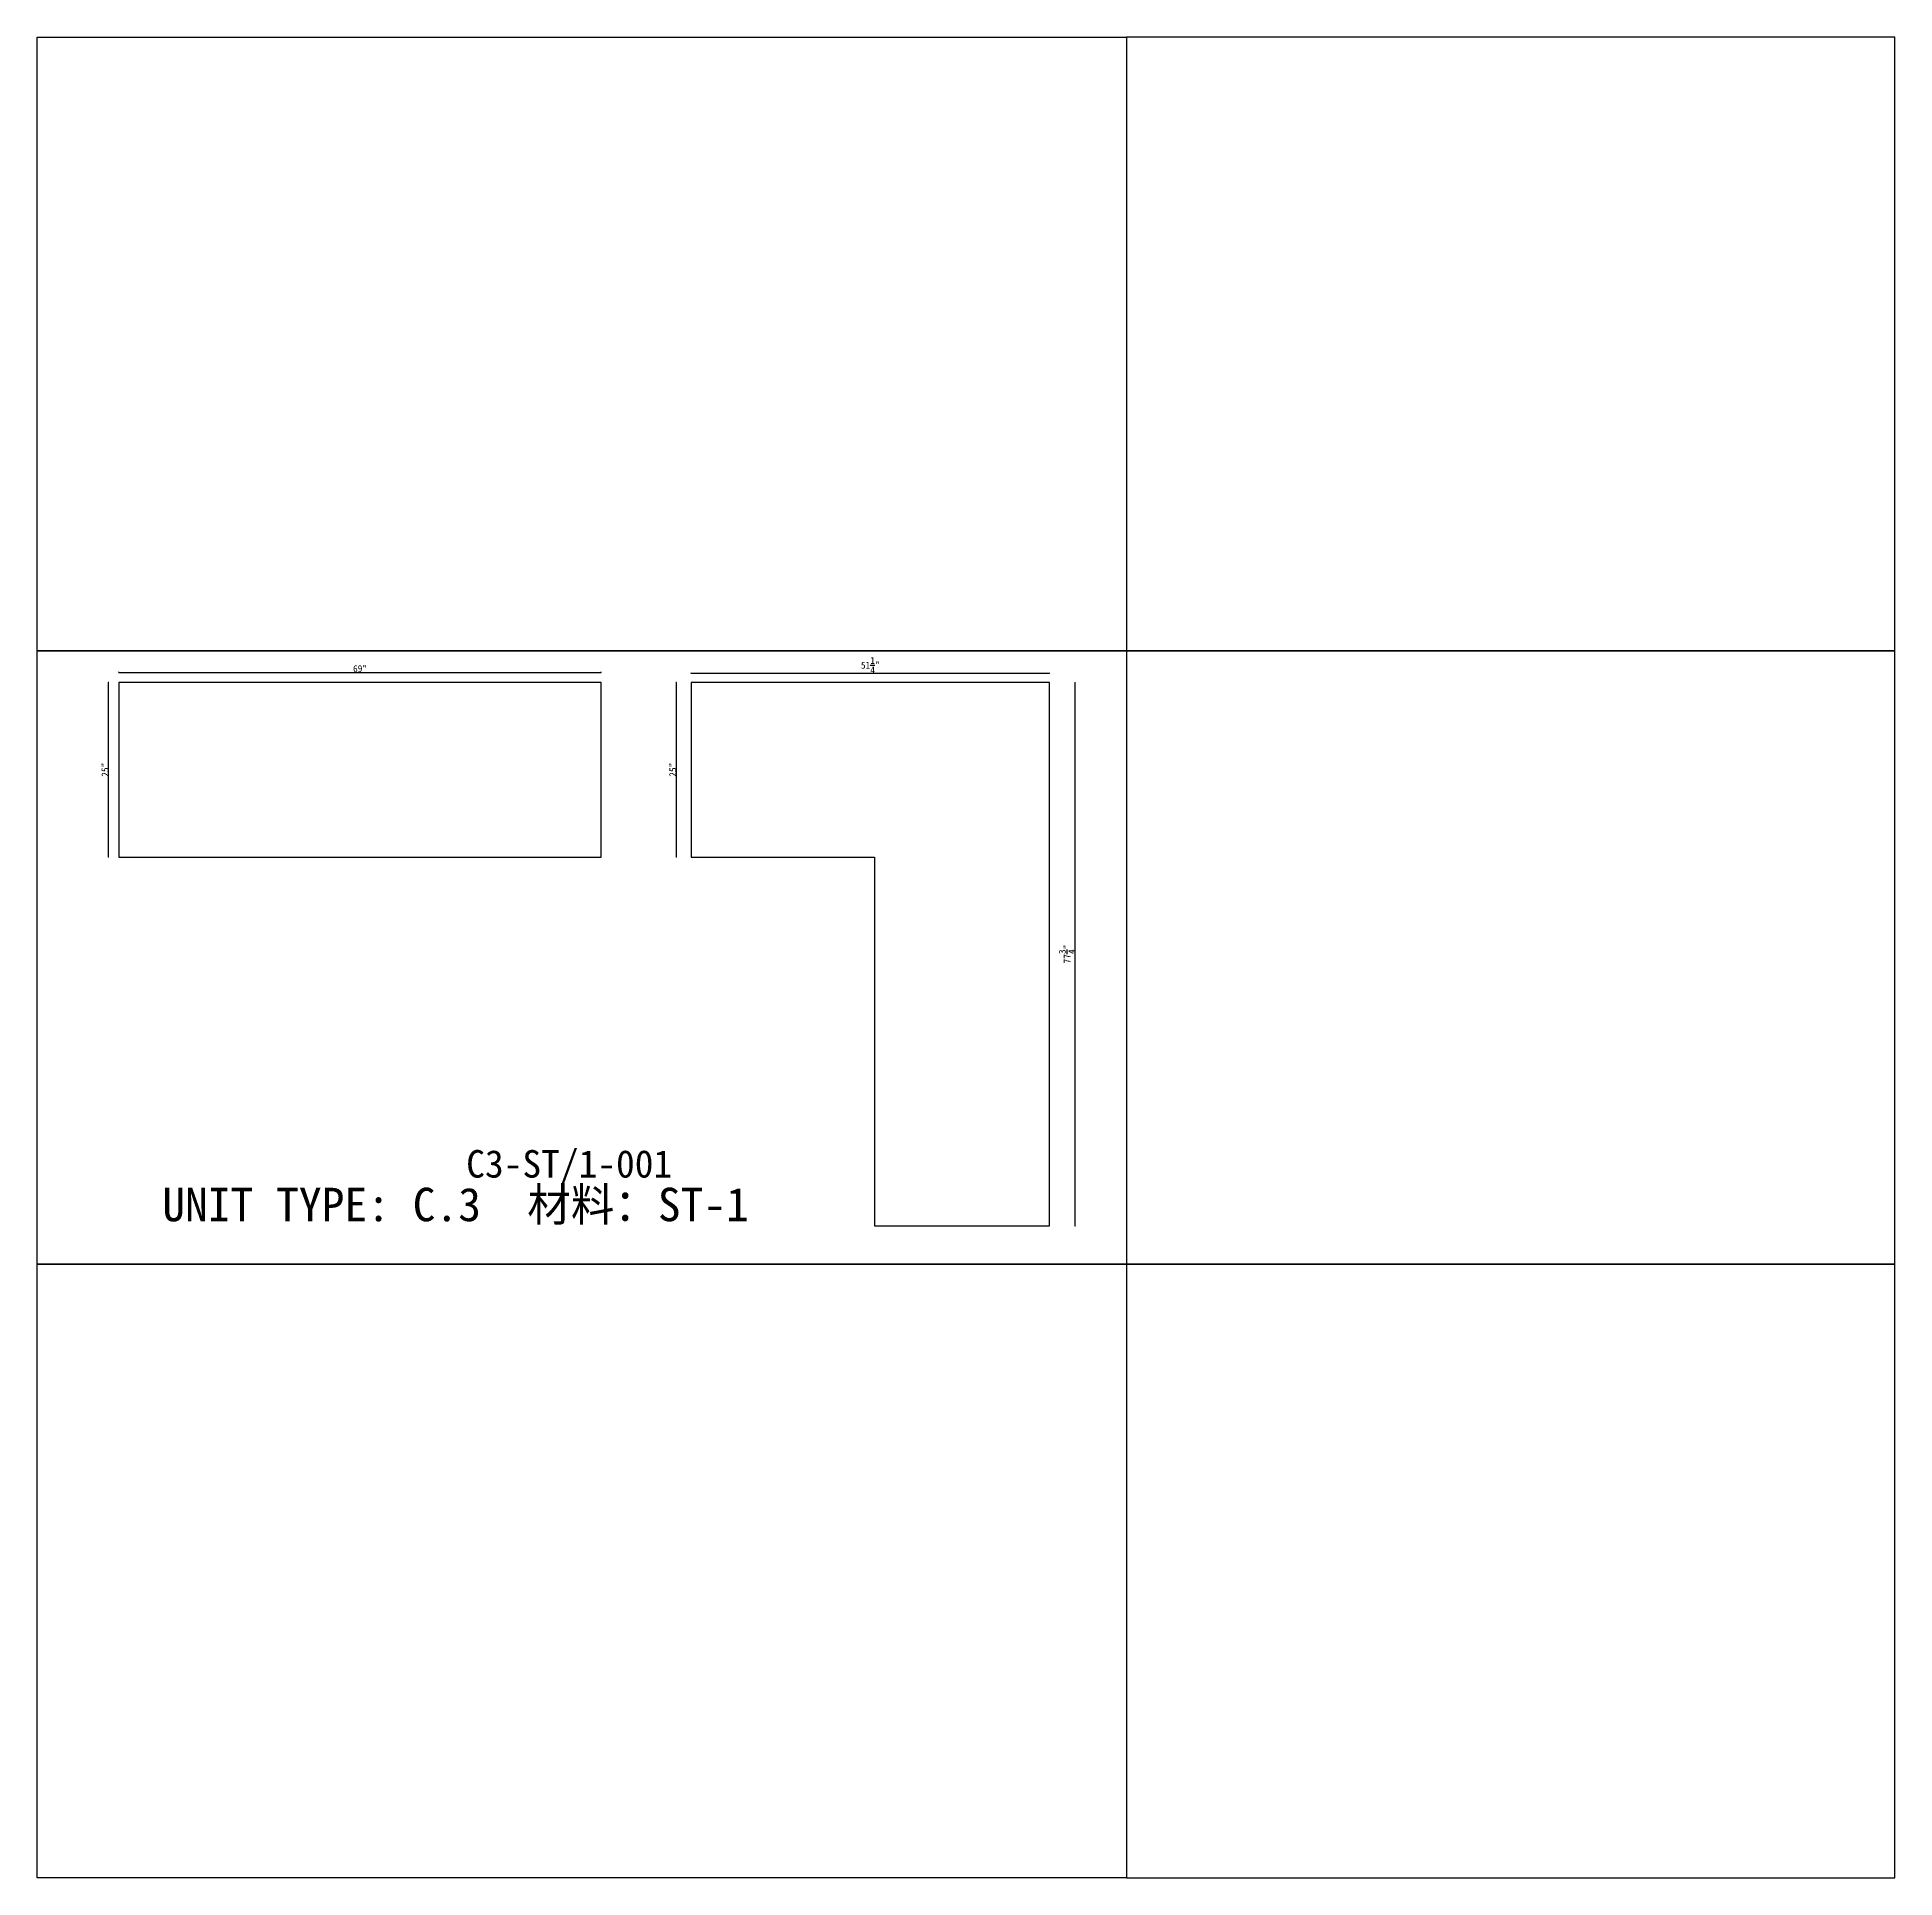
# Model space of a CAD drawing. Header units: metres. Extents: x -46966 to -40217, y -6206 to 483.
import ezdxf
from ezdxf.enums import TextEntityAlignment as Align

# ---------------------------------------------------------------- set-up
doc = ezdxf.new("R2010")
doc.units = ezdxf.units.M

msp = doc.modelspace()

# ---------------------------------------------------------------- linework, layer by layer
at = {"color": 0, "lineweight": -2, "transparency": 16777216}
for p, q in [((-46705.4, -1861.4), (-46707.9, -1861.4)), ((-46669.4, -1826), (-46669.4, -1823.5)), ((-44916.8, -1826), (-44916.8, -1823.5)), ((-44643, -1861.4), (-44645.5, -1861.4)), ((-44590.5, -1829.2), (-44590.5, -1826.7)), ((-43288.8, -1829.2), (-43288.8, -1826.7)), ((-43196.5, -1861.4), (-43194, -1861.4)), ((-46705.4, -2496.4), (-46707.9, -2496.4)), ((-44643, -2496.4), (-44645.5, -2496.4)), ((-43196.5, -3836.2), (-43194, -3836.2))]:
    msp.add_line(p, q, dxfattribs=at)
at = {"lineweight": -2, "transparency": 16777216}
for p, q in [((-46706.4, -2496.4), (-46706.4, -1861.4)), ((-46669.4, -1825), (-44916.8, -1825)), ((-44644, -2496.4), (-44644, -1861.4)), ((-44590.5, -1828.2), (-43288.8, -1828.2)), ((-43195.5, -3836.2), (-43195.5, -1861.4))]:
    msp.add_line(p, q, dxfattribs=at)
at = {"color": 1}
for points in [[(-46966.2, 483.1), (-43009.3, 483.1), (-43009.3, -1746.4), (-46966.2, -1746.4)], [(-43009.3, -1746.4), (-40217.4, -1746.4), (-40217.4, 483.1), (-43009.3, 483.1)], [(-46966.2, -1746.4), (-43009.3, -1746.4), (-43009.3, -3976), (-46966.2, -3976)], [(-43009.3, -3976), (-40217.4, -3976), (-40217.4, -1746.4), (-43009.3, -1746.4)], [(-46966.2, -3976), (-43009.3, -3976), (-43009.3, -6205.6), (-46966.2, -6205.6)], [(-43009.3, -6205.6), (-40217.4, -6205.6), (-40217.4, -3976), (-43009.3, -3976)]]:
    msp.add_lwpolyline(points, close=True, dxfattribs=at)
for points in [[(-46669.4, -2496.4), (-44916.8, -2496.4), (-44916.8, -1861.4), (-46669.4, -1861.4)], [(-43288.8, -1861.4), (-44590.5, -1861.4), (-44590.5, -2496.4), (-43923.8, -2496.4), (-43923.8, -3836.2), (-43288.8, -3836.2)]]:
    msp.add_lwpolyline(points, close=True)
at = {"layer": 'Defpoints', "color": 0, "transparency": 16777216}
for p in [(-46706.4, -1861.4), (-46669.4, -1861.4), (-46669.4, -1861.4), (-44916.8, -1825), (-44916.8, -1861.4), (-44644, -1861.4), (-44590.5, -1861.4), (-44590.5, -1861.4), (-43288.8, -1828.2), (-43288.8, -1861.4), (-43288.8, -1861.4), (-43195.5, -1861.4), (-46669.4, -2496.4), (-44590.5, -2496.4), (-43288.8, -3836.2)]:
    msp.add_point(p, dxfattribs=at)

# ---------------------------------------------------------------- texts
for s, height, p in [('UNIT TYPE: C.3', 121.586, (-46511.7, -3819.5)), ('材料：ST-1', 121.59, (-45185.5, -3819.5))]:
    msp.add_text(s, height=height).set_placement(p)
at = {"color": 1, "transparency": 16777216, "char_height": 25, "attachment_point": 5}
for s, insert in [('\\A1;69"', (-45793.1, -1811.9)), ('\\A1;51{\\H1x;\\S1/4;}"', (-43939.6, -1799.2))]:
    msp.add_mtext(s, dxfattribs=dict(at, insert=insert))
at = {"color": 1, "transparency": 16777216, "char_height": 25, "attachment_point": 5, "rotation": 90}
for s, insert in [('\\A1;25"', (-46719.5, -2178.9)), ('\\A1;25"', (-44657.1, -2178.9)), ('\\A1;77{\\H1x;\\S3/4;}"', (-43224.6, -2848.8))]:
    msp.add_mtext(s, dxfattribs=dict(at, insert=insert))
at = {"layer": 'PART_NUMBER', "color": 3}
msp.add_text('C3-ST/1-001', height=100, dxfattribs=at).set_placement((-45033.2, -3611), align=Align.MIDDLE_CENTER)

doc.saveas('drawing.dxf')
